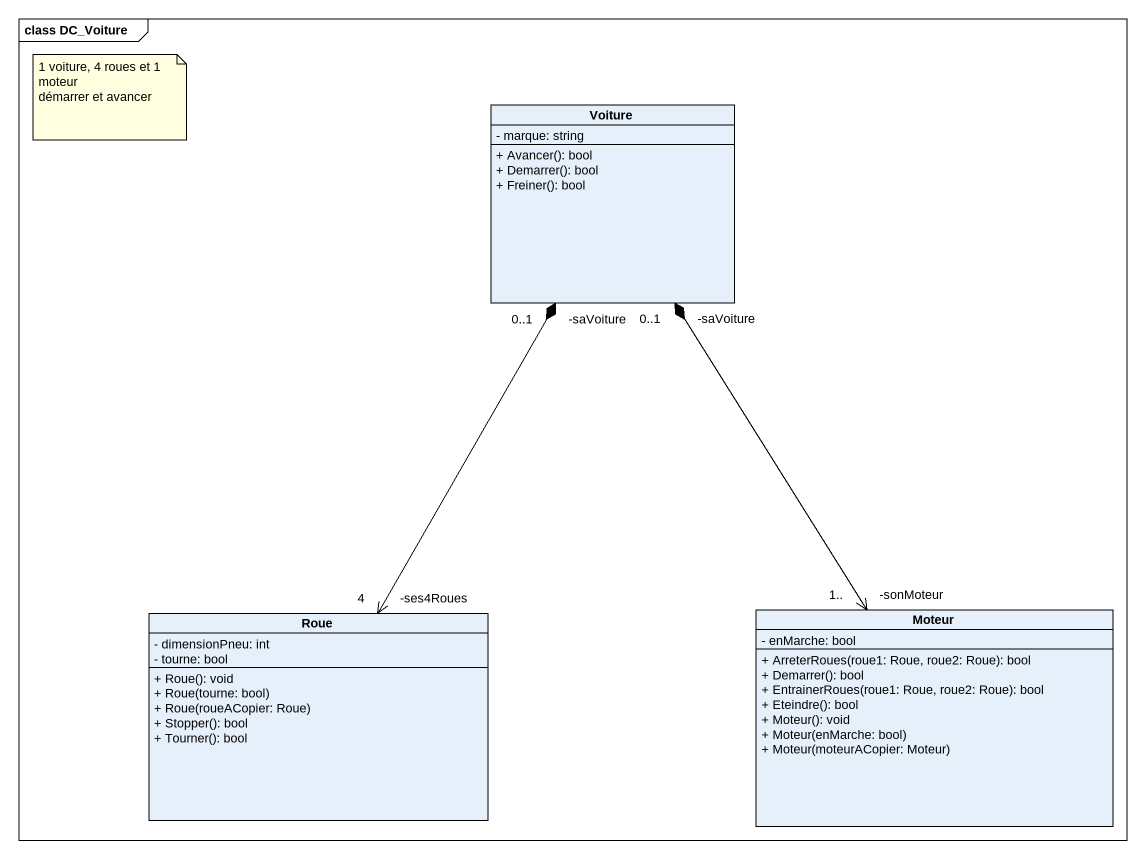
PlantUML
@startuml
mainframe class DC_Voiture
hide circle
hide empty members
skinparam classAttributeIconSize 0
class Voiture {
  - marque: string
  + Avancer(): bool
  + Demarrer(): bool
  + Freiner(): bool
}
class Roue {
  - dimensionPneu: int
  - tourne: bool
  + Roue(): void
  + Roue(tourne: bool)
  + Roue(roueACopier: Roue)
  + Stopper(): bool
  + Tourner(): bool
}
class Moteur {
  - enMarche: bool
  + ArreterRoues(roue1: Roue, roue2: Roue): bool
  + Demarrer(): bool
  + EntrainerRoues(roue1: Roue, roue2: Roue): bool
  + Eteindre(): bool
  + Moteur(): void
  + Moteur(enMarche: bool)
  + Moteur(moteurACopier: Moteur)
}
Voiture "-saVoiture\n0..1" *--> "-ses4Roues\n4" Roue
Voiture "-saVoiture\n0..1" *--> "-sonMoteur\n1.." Moteur
note as N1
  1 voiture, 4 roues et 1 moteur
  démarrer et avancer
end note
@enduml
